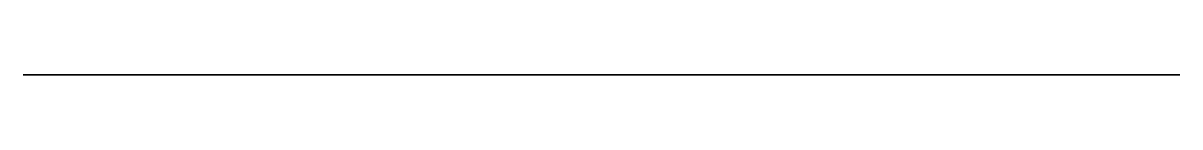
# Model space of a CAD drawing. Header units: millimetres. Extents: x -76 to 28, y 0 to 0.
import ezdxf

# ---------------------------------------------------------------- set-up
doc = ezdxf.new("R2010")
doc.units = ezdxf.units.MM
doc.layers.get('0').update_dxf_attribs({"color": 194, "true_color": 0x551cb1})

msp = doc.modelspace()

# ---------------------------------------------------------------- linework, layer by layer
at = {"color": 251, "true_color": 0x565656}
msp.add_polyline3d([(-75.69, 0, -33.05), (-75.69, 0, -58.98), (27.67, 0, -58.98), (27.67, 0, -53.86), (11.57, 0, -45.33), (-16.02, 0, -45.33), (-37.51, 0, -33.05)], close=True, dxfattribs=at)

doc.saveas('drawing.dxf')
